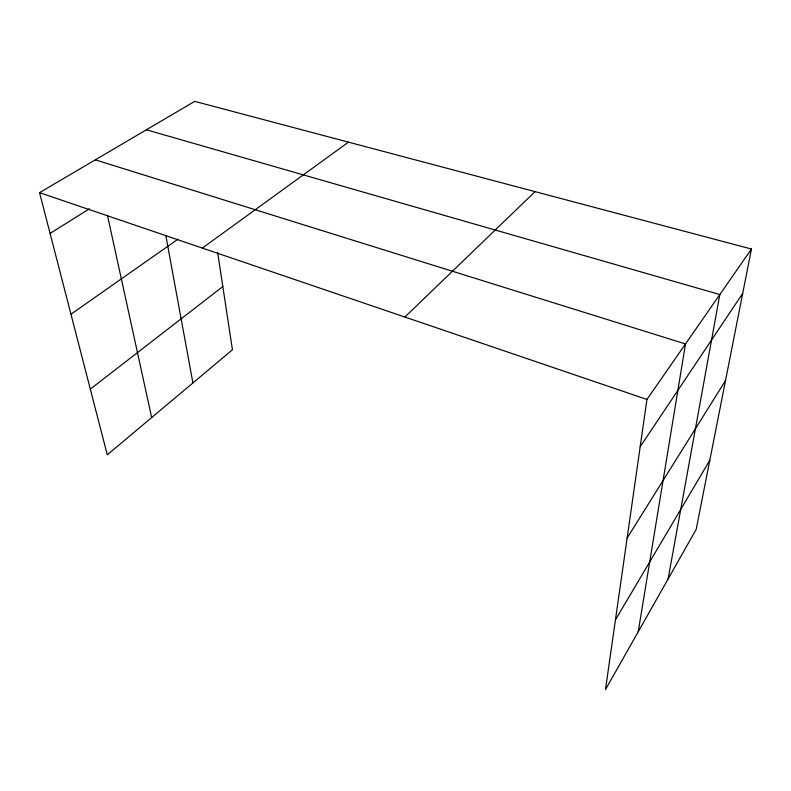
<?xml version="1.0" encoding="UTF-8"?>
<svg xmlns="http://www.w3.org/2000/svg" width="791" height="791" viewBox="0 0 791 791"><rect width="100%" height="100%" fill="white"/><g stroke="black" fill="none" stroke-linecap="round" stroke-linejoin="round"><path stroke-width="1.19" d="M751.45 249.027L646.939 399.455L605.461 689.633L696.179 529.377L751.45 249.027L194.705 101.367L39.55 192.648L107.289 454.825L232.435 349.77L217.693 252.744M638.228 631.752L685.5 343.947L95.316 159.841M668.079 579.022L719.82 294.549L146.394 129.793M615.438 619.887L709.804 460.253M627.134 538.028L725.515 380.56M640.186 446.727L742.7 293.421M404.883 317.033L535.062 191.64M90.312 389.113L222.835 286.56M202.338 248.077L348.475 142.153M70.963 314.235L177.846 239.268M50.08 233.414L89.502 208.755M39.55 192.648L646.939 399.455M107.438 215.271L151.674 417.559M165.794 235.392L192.915 382.943"/></g></svg>
